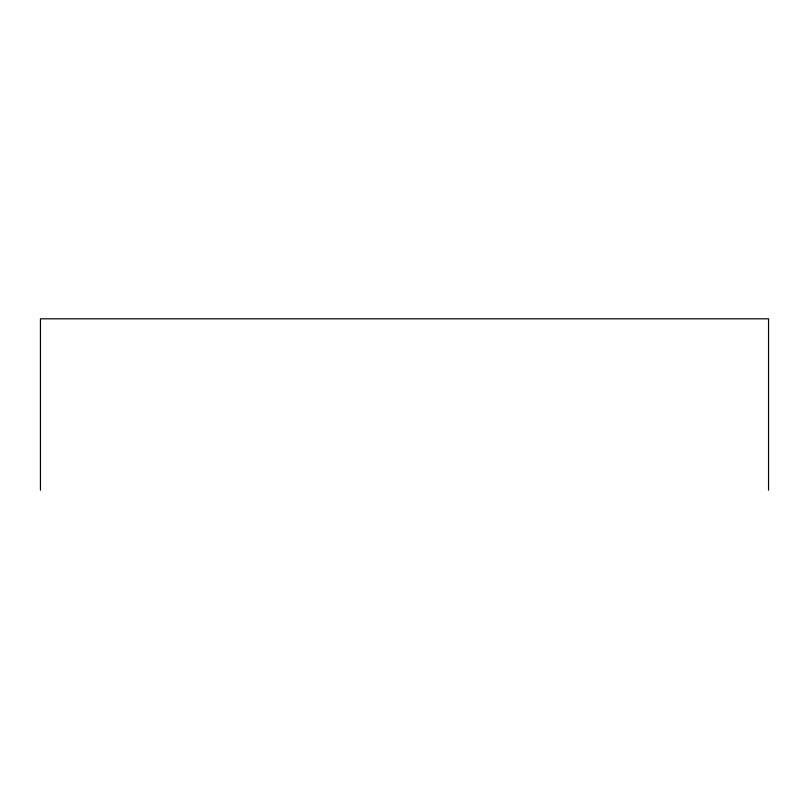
<?xml version="1.0" encoding="UTF-8"?>
<svg xmlns="http://www.w3.org/2000/svg" width="809" height="809" viewBox="0 0 809 809"><rect width="100%" height="100%" fill="white"/><g stroke="black" fill="none" stroke-linecap="round" stroke-linejoin="round"><path stroke-width="1.21" d="M768.55 490.193L768.55 318.807L40.45 318.807L40.45 490.193"/></g></svg>
